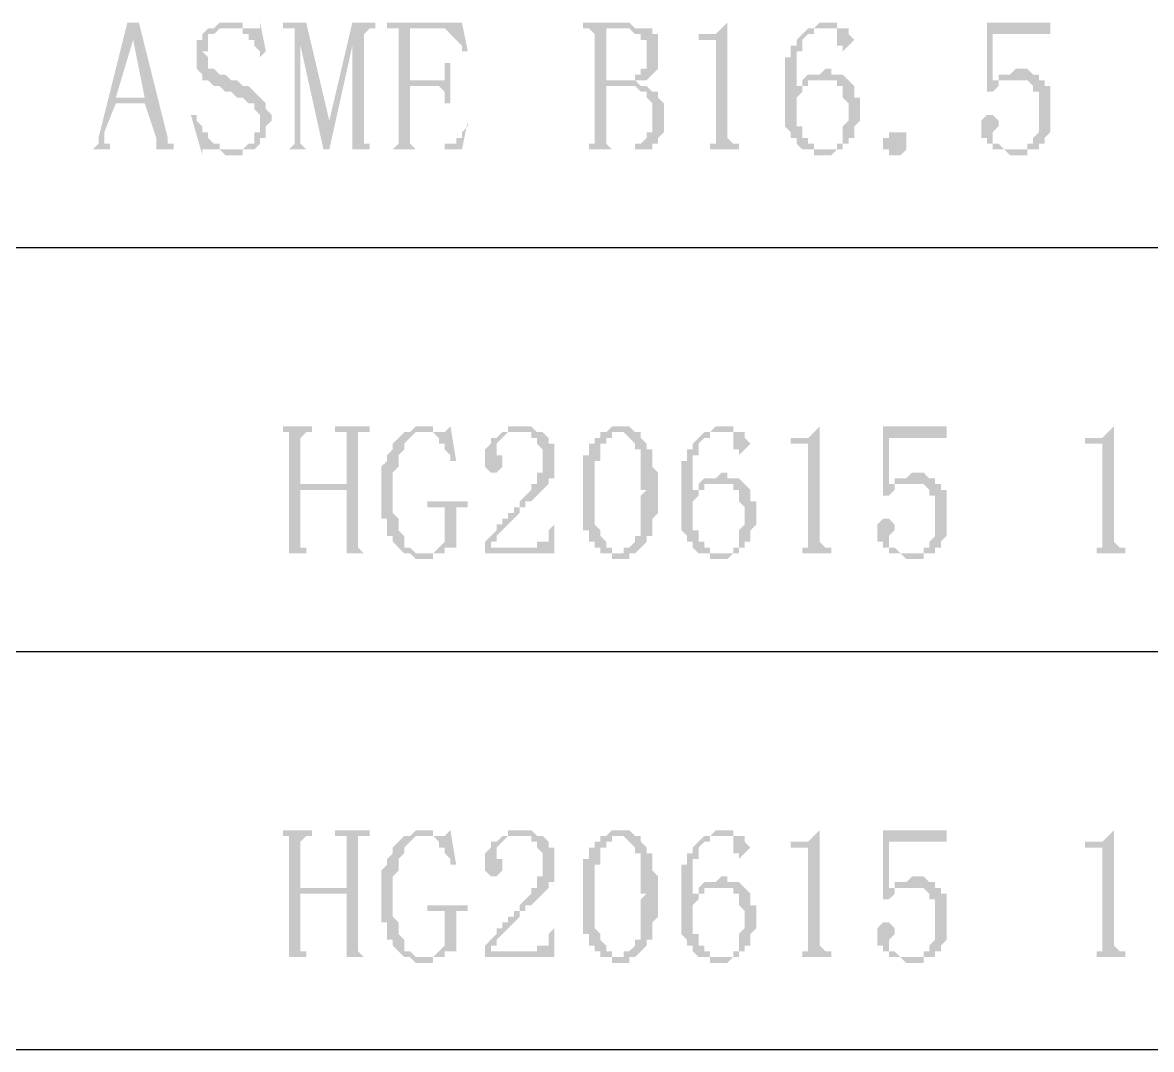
# Model space of a CAD drawing. Extents: x 51 to 246, y 3 to 417.
# Drawn here: x 193.2 to 201.49, y 250.32 to 257.85 of the extents above; entities that cross this region are included whole.
import ezdxf

# ---------------------------------------------------------------- set-up
doc = ezdxf.new("R2010")
doc.units = 0
doc.header["$MEASUREMENT"] = 0
doc.layers.add('_____1', color=160, linetype='Continuous')

msp = doc.modelspace()

# ---------------------------------------------------------------- hatches: boundary and pattern name
at = {"layer": '_____1'}
for points in [[(193.9713, 257.852), (193.7597, 257.0053), (193.7597, 256.963), (193.7174, 256.9206), (193.675, 256.9206), (193.8865, 256.9206), (193.8445, 256.9206), (193.8445, 256.963), (193.8021, 256.963), (193.8021, 257.0477), (193.8865, 257.2594), (194.0984, 257.2594), (193.8865, 257.3016), (194.0137, 257.725)], [(194.056, 257.852), (193.9713, 257.852), (194.0137, 257.725), (194.0984, 257.3016), (193.8865, 257.3016), (194.0984, 257.2594), (194.1832, 257.0053), (194.1832, 256.9206), (194.0984, 256.9206), (194.3523, 256.9206), (194.3099, 256.9206), (194.3099, 256.963), (194.2676, 256.963), (194.2676, 257.0053)], [(194.7333, 257.852), (194.6486, 257.852), (194.6062, 257.8096), (194.5638, 257.8096), (194.5218, 257.7674), (194.5218, 257.725), (194.4794, 257.725), (194.4794, 257.5133), (194.5218, 257.4709), (194.5218, 257.4286), (194.5638, 257.4286), (194.6062, 257.3864), (194.6486, 257.3864), (194.691, 257.344), (194.7333, 257.344), (194.7757, 257.3016), (194.8181, 257.3016), (194.8605, 257.2594), (194.9028, 257.2594), (194.9028, 257.217), (194.9449, 257.1747), (194.9449, 257.0477), (194.9028, 257.0477), (194.9028, 256.963), (194.8605, 256.963), (194.8181, 256.9206), (194.6062, 256.9206), (194.6486, 256.9206), (194.691, 256.8784), (194.8181, 256.8784), (194.8181, 256.9206), (194.9028, 256.9206), (194.9449, 256.963), (194.9449, 257.0053), (194.9872, 257.0053), (194.9872, 257.0899), (195.0296, 257.1323), (195.0296, 257.1747), (194.9872, 257.217), (194.9872, 257.2594), (194.8605, 257.3864), (194.8181, 257.3864), (194.7757, 257.4286), (194.7333, 257.4286), (194.691, 257.4709), (194.6486, 257.4709), (194.6062, 257.5133), (194.5638, 257.5133), (194.5638, 257.5981), (194.5218, 257.6403), (194.5638, 257.6403), (194.5638, 257.7674), (194.6062, 257.7674), (194.6486, 257.8096), (194.8605, 257.8096), (194.8181, 257.8096), (194.8181, 257.852), (194.7757, 257.852)], [(194.8605, 257.8096), (194.7333, 257.8096), (194.9028, 257.8096)], [(194.9449, 257.852), (194.9449, 257.8096), (194.7757, 257.8096), (194.8181, 257.8096), (194.8181, 257.7674), (194.8605, 257.7674), (194.8605, 257.725), (194.9028, 257.725), (194.9028, 257.6826), (194.9449, 257.6403), (194.9449, 257.5981), (194.9872, 257.6403)], [(195.2835, 257.852), (195.1144, 257.852), (195.1144, 257.8096), (195.1991, 257.8096), (195.1991, 257.7674), (195.2415, 257.6826), (195.4106, 256.9206), (195.453, 257.1323)], [(195.7917, 257.852), (195.6222, 257.852), (195.453, 257.1323), (195.4106, 256.9206), (195.453, 256.9206), (195.6222, 257.6826), (195.7069, 257.7674), (195.7493, 257.8096), (195.7917, 257.8096)], [(196.4266, 257.852), (195.8764, 257.852), (195.8764, 257.8096), (196.2998, 257.8096), (196.3418, 257.7674), (196.3842, 257.725), (196.4266, 257.6826), (196.4266, 257.6403), (196.469, 257.6403)], [(195.9188, 257.8096), (195.9612, 257.8096), (195.9612, 256.963), (195.9188, 256.9206), (196.0879, 256.9206), (196.0456, 256.963), (196.0456, 257.3864), (196.2151, 257.3864), (196.0456, 257.4286), (196.0456, 257.8096), (196.2574, 257.8096)], [(197.6121, 257.852), (197.3158, 257.852), (197.3158, 257.8096), (197.6544, 257.8096), (197.6968, 257.7674), (197.7388, 257.7674), (197.7388, 257.725), (197.7812, 257.725), (197.7812, 257.5133), (197.7388, 257.5133), (197.7388, 257.4709), (197.6968, 257.4709), (197.6968, 257.4286), (197.4849, 257.4286), (197.7812, 257.4286), (197.866, 257.5133), (197.866, 257.7674), (197.8236, 257.7674), (197.8236, 257.8096), (197.6968, 257.8096), (197.6544, 257.852)], [(197.3158, 257.8096), (197.3582, 257.8096), (197.4002, 257.7674), (197.4002, 256.963), (197.3582, 256.963), (197.3582, 256.9206), (197.5273, 256.9206), (197.4849, 256.963), (197.4849, 257.3864), (197.7388, 257.3864), (197.6968, 257.4286), (197.4849, 257.4286), (197.4849, 257.8096), (197.5697, 257.8096)], [(198.3741, 257.852), (198.3317, 257.8096), (198.2894, 257.7674), (198.1622, 257.7674), (198.1622, 257.725), (198.2894, 257.725), (198.2894, 256.963), (198.247, 256.963), (198.247, 256.9206), (198.1622, 256.9206), (198.5433, 256.9206), (198.4585, 256.9206), (198.4585, 256.963), (198.4165, 256.963), (198.3741, 257.0053)], [(199.2206, 257.8096), (199.0938, 257.8096), (199.1782, 257.8096), (199.1782, 257.6826), (199.2206, 257.6826), (199.2206, 257.6403), (199.3053, 257.725), (199.2629, 257.7674), (199.2629, 257.8096)], [(200.7447, 257.852), (200.2789, 257.852), (200.2789, 257.344), (200.3213, 257.344), (200.3637, 257.3864), (200.3213, 257.3864), (200.3213, 257.7674), (200.7447, 257.7674)], [(195.1991, 257.7674), (195.1991, 256.963), (195.1567, 256.9206), (195.1144, 256.9206), (195.2835, 256.9206), (195.2415, 256.963), (195.2415, 257.6826)], [(195.7069, 257.7674), (195.6222, 257.6826), (195.6222, 256.9206), (195.5801, 256.9206), (195.7917, 256.9206), (195.7493, 256.9206), (195.7493, 256.963), (195.7069, 256.963)], [(196.3418, 257.5557), (196.2998, 257.5557), (196.2998, 257.4286), (196.0456, 257.4286), (196.2151, 257.3864), (196.2574, 257.3864), (196.2998, 257.344), (196.2998, 257.2594), (196.3418, 257.2594)], [(199.0938, 257.5133), (199.0514, 257.4709), (198.9667, 257.4709), (198.9243, 257.4286), (199.1782, 257.4286), (199.1782, 257.3864), (199.2206, 257.3864), (199.2206, 257.3016), (199.2629, 257.2594), (199.2629, 257.1323), (199.2206, 257.0899), (199.2206, 256.963), (199.1782, 256.963), (199.1782, 256.9206), (198.9243, 256.9206), (199.009, 256.9206), (199.009, 256.8784), (199.1362, 256.8784), (199.1782, 256.9206), (199.2206, 256.9206), (199.2206, 256.963), (199.2629, 256.963), (199.2629, 257.0053), (199.3053, 257.0053), (199.3053, 257.0899), (199.3477, 257.1323), (199.3477, 257.3016), (199.3053, 257.3016), (199.3053, 257.3864), (199.2629, 257.4286), (199.2206, 257.4709), (199.1362, 257.4709), (199.1362, 257.5133)], [(200.3637, 257.4709), (200.3637, 257.4286), (200.3213, 257.4286), (200.3213, 257.3864), (200.3637, 257.3864), (200.3637, 257.4286), (200.4908, 257.4286)], [(200.5332, 257.5133), (200.4908, 257.5133), (200.4484, 257.4709), (200.3637, 257.4709), (200.4908, 257.4286), (200.5752, 257.4286), (200.6176, 257.3864), (200.6176, 257.344), (200.6599, 257.344), (200.6599, 257.0477), (200.6176, 257.0053), (200.6176, 256.963), (200.5752, 256.963), (200.5752, 256.9206), (200.3637, 256.9206), (200.406, 256.9206), (200.4484, 256.8784), (200.5752, 256.8784), (200.5752, 256.9206), (200.6599, 256.9206), (200.6599, 256.963), (200.7023, 256.963), (200.7023, 257.0053), (200.7447, 257.0477), (200.7447, 257.3864), (200.7023, 257.3864), (200.7023, 257.4286), (200.6599, 257.4286), (200.6599, 257.4709), (200.6176, 257.4709), (200.5752, 257.5133)], [(197.7388, 257.3864), (197.6121, 257.3864), (197.6968, 257.3864), (197.7388, 257.344), (197.7812, 257.344), (197.7812, 257.3016), (197.8236, 257.2594), (197.8236, 257.0477), (197.7812, 257.0477), (197.7812, 257.0053), (197.7388, 256.963), (197.6968, 256.963), (197.6968, 256.9206), (197.3158, 256.9206), (197.8236, 256.9206), (197.8236, 256.963), (197.866, 256.963), (197.866, 257.0053), (197.9083, 257.0477), (197.9083, 257.2594), (197.866, 257.3016), (197.866, 257.344), (197.8236, 257.344), (197.7812, 257.3864)], [(198.9243, 257.4286), (198.9243, 257.3864), (198.8819, 257.3864), (198.8819, 257.344), (198.9243, 257.344), (198.9243, 257.3864), (198.9667, 257.3864), (198.9667, 257.4286), (199.0938, 257.4286)], [(194.4794, 257.1747), (194.4371, 257.1747), (194.5218, 256.8784), (194.5218, 256.9206), (194.691, 256.9206), (194.6486, 256.9206), (194.6486, 256.963), (194.6062, 256.963), (194.5638, 257.0053), (194.5638, 257.0477), (194.5218, 257.0477), (194.5218, 257.0899), (194.4794, 257.1323)], [(200.2789, 257.1747), (200.2365, 257.1323), (200.2365, 257.0053), (200.2789, 257.0053), (200.2789, 256.963), (200.3213, 256.963), (200.3213, 256.9206), (200.4908, 256.9206), (200.406, 256.9206), (200.3637, 256.963), (200.3213, 256.963), (200.3213, 257.0477), (200.3637, 257.0899), (200.3637, 257.1323), (200.3213, 257.1747)], [(194.691, 256.9206), (194.5638, 256.9206), (194.7333, 256.9206)], [(195.3259, 254.8887), (195.1144, 254.8887), (195.1144, 254.8463), (195.1567, 254.8463), (195.1567, 253.9573), (195.1144, 253.9573), (195.3259, 253.9573), (195.2835, 253.9573), (195.2835, 253.9997), (195.2415, 253.9997), (195.2415, 254.4231), (195.5801, 254.4231), (195.2415, 254.4653), (195.2415, 254.8039), (195.2835, 254.8463), (195.3259, 254.8463)], [(195.7493, 254.8887), (195.4954, 254.8887), (195.4954, 254.8463), (195.5801, 254.8463), (195.5801, 254.4653), (195.2415, 254.4653), (195.5801, 254.4231), (195.5801, 253.9573), (195.4954, 253.9573), (195.7493, 253.9573), (195.7069, 253.9573), (195.6645, 253.9997), (195.6645, 254.8463), (195.7493, 254.8463)], [(196.1303, 254.8887), (196.0879, 254.8887), (196.0456, 254.8463), (196.0032, 254.8463), (195.9188, 254.7617), (195.9188, 254.7193), (195.8764, 254.677), (195.8764, 254.6346), (195.834, 254.5924), (195.834, 254.2114), (195.8764, 254.2114), (195.8764, 254.0844), (195.9188, 254.0844), (195.9188, 254.042), (196.0032, 253.9573), (196.0456, 253.9573), (196.0879, 253.9149), (196.2151, 253.9149), (196.2151, 253.9573), (196.2574, 253.9573), (196.0879, 253.9573), (196.0456, 253.9997), (196.0032, 253.9997), (196.0032, 254.0844), (195.9612, 254.1266), (195.9612, 254.2114), (195.9188, 254.2536), (195.9188, 254.55), (195.9612, 254.5924), (195.9612, 254.677), (196.0032, 254.7193), (196.0032, 254.7617), (196.0879, 254.8463), (196.2574, 254.8463), (196.2151, 254.8463), (196.2151, 254.8887), (196.1727, 254.8887)], [(196.3418, 254.8887), (196.2998, 254.8463), (196.1303, 254.8463), (196.2151, 254.8463), (196.2574, 254.8039), (196.2574, 254.7617), (196.2998, 254.7617), (196.2998, 254.7193), (196.3418, 254.677), (196.3418, 254.6346), (196.3842, 254.6346)], [(196.85, 254.8887), (196.7653, 254.8887), (196.7653, 254.8463), (196.7229, 254.8463), (196.9347, 254.8463), (196.9347, 254.8039), (196.9771, 254.8039), (196.9771, 254.7617), (197.0195, 254.7193), (197.0195, 254.55), (196.9771, 254.55), (196.9771, 254.4653), (196.9347, 254.4653), (196.9347, 254.4231), (196.85, 254.3383), (196.85, 254.2959), (196.8076, 254.2959), (196.8076, 254.2536), (196.7653, 254.2536), (196.7653, 254.2114), (196.7229, 254.2114), (196.7229, 254.169), (196.6805, 254.169), (196.6805, 254.1266), (196.5961, 254.042), (196.5961, 253.9997), (196.6385, 253.9997), (196.6385, 254.042), (196.6805, 254.042), (196.6805, 254.0844), (196.7653, 254.169), (196.8076, 254.2114), (196.85, 254.2536), (196.85, 254.2959), (196.8924, 254.2959), (196.8924, 254.3383), (196.9347, 254.3383), (197.0615, 254.4653), (197.0615, 254.5076), (197.1039, 254.5076), (197.1039, 254.7617), (197.0615, 254.7617), (197.0615, 254.8039), (197.0195, 254.8463), (196.9771, 254.8463), (196.9347, 254.8887), (196.8924, 254.8887)], [(197.5697, 254.8887), (197.5273, 254.8887), (197.4849, 254.8463), (197.4426, 254.8463), (197.6121, 254.8463), (197.6968, 254.7617), (197.6968, 254.7193), (197.7388, 254.7193), (197.7388, 254.4231), (197.7812, 254.4231), (197.7388, 254.3807), (197.7388, 254.0844), (197.6968, 254.0844), (197.6968, 254.042), (197.6544, 253.9997), (197.6121, 253.9997), (197.6121, 253.9573), (197.5697, 253.9573), (197.6968, 253.9573), (197.7812, 254.042), (197.7812, 254.0844), (197.8236, 254.0844), (197.8236, 254.2114), (197.866, 254.2536), (197.866, 254.55), (197.8236, 254.5924), (197.8236, 254.7193), (197.7812, 254.7193), (197.7812, 254.7617), (197.7388, 254.8039), (197.7388, 254.8463), (197.6968, 254.8463), (197.6544, 254.8887), (197.6121, 254.8887)], [(199.0514, 254.8887), (198.9667, 254.8039), (198.8395, 254.8039), (198.8395, 254.7617), (198.9667, 254.7617), (198.9667, 253.9997), (198.9243, 253.9997), (198.9243, 253.9573), (198.8395, 253.9573), (199.2206, 253.9573), (199.1362, 253.9573), (199.1362, 253.9997), (199.0938, 253.9997), (199.0514, 254.042)], [(199.9826, 254.8887), (199.5168, 254.8887), (199.5168, 254.3807), (199.5592, 254.3807), (199.6016, 254.4231), (199.5592, 254.4231), (199.5592, 254.8039), (199.9826, 254.8039)], [(201.2105, 254.8887), (201.1257, 254.8039), (200.9986, 254.8039), (200.9986, 254.7617), (201.1257, 254.7617), (201.1257, 253.9997), (201.0833, 253.9997), (201.0833, 253.9573), (200.9986, 253.9573), (201.3796, 253.9573), (201.2949, 253.9573), (201.2949, 253.9997), (201.2528, 253.9997), (201.2105, 254.042)], [(196.7229, 254.8463), (196.6805, 254.8039), (196.6385, 254.8039), (196.6385, 254.7617), (196.5961, 254.7193), (196.5961, 254.5924), (196.6385, 254.55), (196.6805, 254.55), (196.7229, 254.5924), (196.7229, 254.677), (196.6805, 254.677), (196.6805, 254.7617), (196.7653, 254.8463), (196.85, 254.8463)], [(197.4426, 254.8463), (197.4426, 254.8039), (197.4002, 254.8039), (197.4002, 254.7617), (197.3582, 254.7617), (197.3582, 254.677), (197.3158, 254.677), (197.3158, 254.1266), (197.3582, 254.1266), (197.3582, 254.042), (197.4002, 254.042), (197.4002, 253.9997), (197.4426, 253.9997), (197.4426, 253.9573), (197.5273, 253.9573), (197.5273, 253.9149), (197.6544, 253.9149), (197.6544, 253.9573), (197.6968, 253.9573), (197.5273, 253.9573), (197.5273, 253.9997), (197.4849, 253.9997), (197.4849, 254.042), (197.4426, 254.0844), (197.4426, 254.1266), (197.4002, 254.169), (197.4002, 254.6346), (197.4426, 254.6346), (197.4426, 254.7617), (197.4849, 254.7617), (197.4849, 254.8039), (197.5273, 254.8039), (197.5273, 254.8463), (197.5697, 254.8463)], [(198.4585, 254.8463), (198.3317, 254.8463), (198.4165, 254.8463), (198.4165, 254.7193), (198.4585, 254.7193), (198.4585, 254.677), (198.5009, 254.7193), (198.5433, 254.7617), (198.5009, 254.8039), (198.5009, 254.8463)], [(198.3317, 254.55), (198.2894, 254.5076), (198.2046, 254.5076), (198.1622, 254.4653), (198.4165, 254.4653), (198.4165, 254.4231), (198.4585, 254.4231), (198.4585, 254.3383), (198.5009, 254.2959), (198.5009, 254.169), (198.4585, 254.1266), (198.4585, 253.9997), (198.4165, 253.9997), (198.4165, 253.9573), (198.1622, 253.9573), (198.247, 253.9573), (198.247, 253.9149), (198.3741, 253.9149), (198.4165, 253.9573), (198.4585, 253.9573), (198.4585, 253.9997), (198.5009, 253.9997), (198.5009, 254.042), (198.5433, 254.042), (198.5433, 254.1266), (198.5856, 254.169), (198.5856, 254.3383), (198.5433, 254.3383), (198.5433, 254.4231), (198.5009, 254.4653), (198.4585, 254.5076), (198.3741, 254.5076), (198.3741, 254.55)], [(199.7711, 254.55), (199.7287, 254.55), (199.6863, 254.5076), (199.6016, 254.5076), (199.7287, 254.4653), (199.8135, 254.4653), (199.8555, 254.4231), (199.8555, 254.3807), (199.8979, 254.3807), (199.8979, 254.0844), (199.8555, 254.042), (199.8555, 253.9997), (199.8135, 253.9997), (199.8135, 253.9573), (199.6016, 253.9573), (199.644, 253.9573), (199.6863, 253.9149), (199.8135, 253.9149), (199.8135, 253.9573), (199.8979, 253.9573), (199.8979, 253.9997), (199.9403, 253.9997), (199.9403, 254.042), (199.9826, 254.0844), (199.9826, 254.4231), (199.9403, 254.4231), (199.9403, 254.4653), (199.8979, 254.4653), (199.8979, 254.5076), (199.8555, 254.5076), (199.8135, 254.55)], [(198.1622, 254.4653), (198.1622, 254.4231), (198.1199, 254.4231), (198.1199, 254.3807), (198.1622, 254.3807), (198.1622, 254.4231), (198.2046, 254.4231), (198.2046, 254.4653), (198.3317, 254.4653)], [(199.6016, 254.5076), (199.6016, 254.4653), (199.5592, 254.4653), (199.5592, 254.4231), (199.6016, 254.4231), (199.6016, 254.4653), (199.7287, 254.4653)], [(196.469, 254.3383), (196.1727, 254.3383), (196.1727, 254.2959), (196.2998, 254.2959), (196.2998, 254.042), (196.2574, 253.9997), (196.3842, 253.9997), (196.3842, 254.2959), (196.469, 254.2959)], [(197.1039, 254.169), (197.0615, 254.1266), (197.0615, 254.042), (196.9771, 254.042), (196.9771, 253.9997), (196.5961, 253.9997), (196.5961, 253.9573), (197.1039, 253.9573)], [(199.5168, 254.2114), (199.4748, 254.169), (199.4748, 254.042), (199.5168, 254.042), (199.5168, 253.9997), (199.5592, 253.9997), (199.5592, 253.9573), (199.7287, 253.9573), (199.644, 253.9573), (199.6016, 253.9997), (199.5592, 253.9997), (199.5592, 254.0844), (199.6016, 254.1266), (199.6016, 254.169), (199.5592, 254.2114)], [(196.2574, 253.9997), (196.2151, 253.9573), (196.1727, 253.9573), (196.2998, 253.9573), (196.2998, 253.9997), (196.3418, 253.9997)], [(195.3259, 251.9254), (195.1144, 251.9254), (195.1144, 251.883), (195.1567, 251.883), (195.1567, 250.994), (195.1144, 250.994), (195.3259, 250.994), (195.2835, 250.994), (195.2835, 251.0364), (195.2415, 251.0364), (195.2415, 251.4596), (195.5801, 251.4596), (195.2415, 251.502), (195.2415, 251.8406), (195.2835, 251.883), (195.3259, 251.883)], [(195.7493, 251.9254), (195.4954, 251.9254), (195.4954, 251.883), (195.5801, 251.883), (195.5801, 251.502), (195.2415, 251.502), (195.5801, 251.4596), (195.5801, 250.994), (195.4954, 250.994), (195.7493, 250.994), (195.7069, 250.994), (195.6645, 251.0364), (195.6645, 251.883), (195.7493, 251.883)], [(196.1303, 251.9254), (196.0879, 251.9254), (196.0456, 251.883), (196.0032, 251.883), (195.9188, 251.7982), (195.9188, 251.756), (195.8764, 251.7137), (195.8764, 251.6713), (195.834, 251.6289), (195.834, 251.2481), (195.8764, 251.2481), (195.8764, 251.1209), (195.9188, 251.1209), (195.9188, 251.0786), (195.9612, 251.0364), (196.0032, 250.994), (196.0456, 250.994), (196.0879, 250.9516), (196.2151, 250.9516), (196.2151, 250.994), (196.2574, 250.994), (196.0879, 250.994), (196.0456, 251.0364), (196.0032, 251.0364), (196.0032, 251.1209), (195.9612, 251.1633), (195.9612, 251.2481), (195.9188, 251.2903), (195.9188, 251.5867), (195.9612, 251.6289), (195.9612, 251.7137), (196.0032, 251.756), (196.0032, 251.7982), (196.0879, 251.883), (196.2574, 251.883), (196.2151, 251.883), (196.2151, 251.9254), (196.1727, 251.9254)], [(196.3418, 251.9254), (196.2998, 251.883), (196.1303, 251.883), (196.2151, 251.883), (196.2574, 251.8406), (196.2574, 251.7982), (196.2998, 251.7982), (196.2998, 251.756), (196.3418, 251.7137), (196.3418, 251.6713), (196.3842, 251.6713)], [(196.85, 251.9254), (196.7653, 251.9254), (196.7653, 251.883), (196.7229, 251.883), (196.9347, 251.883), (196.9347, 251.8406), (196.9771, 251.8406), (196.9771, 251.7982), (197.0195, 251.756), (197.0195, 251.5867), (196.9771, 251.5867), (196.9771, 251.502), (196.9347, 251.502), (196.9347, 251.4596), (196.85, 251.375), (196.85, 251.3326), (196.8076, 251.3326), (196.8076, 251.2903), (196.7653, 251.2903), (196.7653, 251.2481), (196.7229, 251.2481), (196.7229, 251.2057), (196.6805, 251.2057), (196.6805, 251.1633), (196.5961, 251.0786), (196.5961, 251.0364), (196.6385, 251.0364), (196.6385, 251.0786), (196.6805, 251.0786), (196.6805, 251.1209), (196.8076, 251.2481), (196.85, 251.2903), (196.85, 251.3326), (196.8924, 251.3326), (196.8924, 251.375), (196.9347, 251.375), (197.0195, 251.4596), (197.0615, 251.502), (197.0615, 251.5443), (197.1039, 251.5443), (197.1039, 251.7982), (197.0615, 251.7982), (197.0615, 251.8406), (197.0195, 251.883), (196.9771, 251.883), (196.9347, 251.9254), (196.8924, 251.9254)], [(197.5697, 251.9254), (197.5273, 251.9254), (197.4849, 251.883), (197.4426, 251.883), (197.6121, 251.883), (197.6968, 251.7982), (197.6968, 251.756), (197.7388, 251.756), (197.7388, 251.4596), (197.7812, 251.4596), (197.7388, 251.4174), (197.7388, 251.1209), (197.6968, 251.1209), (197.6968, 251.0786), (197.6544, 251.0364), (197.6121, 251.0364), (197.6121, 250.994), (197.5697, 250.994), (197.6968, 250.994), (197.7388, 251.0364), (197.7812, 251.0786), (197.7812, 251.1209), (197.8236, 251.1209), (197.8236, 251.2481), (197.866, 251.2903), (197.866, 251.5867), (197.8236, 251.6289), (197.8236, 251.756), (197.7812, 251.756), (197.7812, 251.7982), (197.7388, 251.8406), (197.7388, 251.883), (197.6968, 251.883), (197.6544, 251.9254), (197.6121, 251.9254)], [(199.0514, 251.9254), (198.9667, 251.8406), (198.8395, 251.8406), (198.8395, 251.7982), (198.9667, 251.7982), (198.9667, 251.0364), (198.9243, 251.0364), (198.9243, 250.994), (198.8395, 250.994), (199.2206, 250.994), (199.1362, 250.994), (199.1362, 251.0364), (199.0938, 251.0364), (199.0514, 251.0786)], [(199.9826, 251.9254), (199.5168, 251.9254), (199.5168, 251.4174), (199.5592, 251.4174), (199.6016, 251.4596), (199.5592, 251.4596), (199.5592, 251.8406), (199.9826, 251.8406)], [(201.2105, 251.9254), (201.1257, 251.8406), (200.9986, 251.8406), (200.9986, 251.7982), (201.1257, 251.7982), (201.1257, 251.0364), (201.0833, 251.0364), (201.0833, 250.994), (200.9986, 250.994), (201.3796, 250.994), (201.2949, 250.994), (201.2949, 251.0364), (201.2528, 251.0364), (201.2105, 251.0786)], [(196.7229, 251.883), (196.6805, 251.8406), (196.6385, 251.8406), (196.6385, 251.7982), (196.5961, 251.756), (196.5961, 251.6289), (196.6385, 251.5867), (196.6805, 251.5867), (196.7229, 251.6289), (196.7229, 251.7137), (196.6805, 251.7137), (196.6805, 251.7982), (196.7653, 251.883), (196.85, 251.883)], [(197.4426, 251.883), (197.4426, 251.8406), (197.4002, 251.8406), (197.4002, 251.7982), (197.3582, 251.7982), (197.3582, 251.7137), (197.3158, 251.7137), (197.3158, 251.1633), (197.3582, 251.1633), (197.3582, 251.0786), (197.4002, 251.0786), (197.4002, 251.0364), (197.4426, 251.0364), (197.4426, 250.994), (197.5273, 250.994), (197.5273, 250.9516), (197.6544, 250.9516), (197.6544, 250.994), (197.6968, 250.994), (197.5273, 250.994), (197.5273, 251.0364), (197.4849, 251.0364), (197.4849, 251.0786), (197.4426, 251.1209), (197.4426, 251.1633), (197.4002, 251.2057), (197.4002, 251.6713), (197.4426, 251.6713), (197.4426, 251.7982), (197.4849, 251.7982), (197.4849, 251.8406), (197.5273, 251.8406), (197.5273, 251.883), (197.5697, 251.883)], [(198.4585, 251.883), (198.3317, 251.883), (198.4165, 251.883), (198.4165, 251.756), (198.4585, 251.756), (198.4585, 251.7137), (198.5009, 251.756), (198.5433, 251.7982), (198.5009, 251.8406), (198.5009, 251.883)], [(198.3317, 251.5867), (198.2894, 251.5443), (198.2046, 251.5443), (198.1622, 251.502), (198.4165, 251.502), (198.4165, 251.4596), (198.4585, 251.4596), (198.4585, 251.375), (198.5009, 251.3326), (198.5009, 251.2057), (198.4585, 251.1633), (198.4585, 251.0364), (198.4165, 251.0364), (198.4165, 250.994), (198.1622, 250.994), (198.247, 250.994), (198.247, 250.9516), (198.3741, 250.9516), (198.4165, 250.994), (198.4585, 250.994), (198.4585, 251.0364), (198.5009, 251.0364), (198.5009, 251.0786), (198.5433, 251.0786), (198.5433, 251.1633), (198.5856, 251.2057), (198.5856, 251.375), (198.5433, 251.375), (198.5433, 251.4596), (198.4585, 251.5443), (198.3741, 251.5443), (198.3741, 251.5867)], [(199.7711, 251.5867), (199.7287, 251.5867), (199.6863, 251.5443), (199.6016, 251.5443), (199.7287, 251.502), (199.8135, 251.502), (199.8555, 251.4596), (199.8555, 251.4174), (199.8979, 251.4174), (199.8979, 251.1209), (199.8555, 251.0786), (199.8555, 251.0364), (199.8135, 251.0364), (199.8135, 250.994), (199.6016, 250.994), (199.644, 250.994), (199.6863, 250.9516), (199.8135, 250.9516), (199.8135, 250.994), (199.8979, 250.994), (199.8979, 251.0364), (199.9403, 251.0364), (199.9403, 251.0786), (199.9826, 251.1209), (199.9826, 251.4596), (199.9403, 251.4596), (199.9403, 251.502), (199.8979, 251.502), (199.8979, 251.5443), (199.8555, 251.5443), (199.8135, 251.5867)], [(198.1622, 251.502), (198.1622, 251.4596), (198.1199, 251.4596), (198.1199, 251.4174), (198.1622, 251.4174), (198.1622, 251.4596), (198.2046, 251.4596), (198.2046, 251.502), (198.3317, 251.502)], [(199.6016, 251.5443), (199.6016, 251.502), (199.5592, 251.502), (199.5592, 251.4596), (199.6016, 251.4596), (199.6016, 251.502), (199.7287, 251.502)], [(196.469, 251.375), (196.1727, 251.375), (196.1727, 251.3326), (196.2998, 251.3326), (196.2998, 251.0786), (196.2574, 251.0364), (196.3842, 251.0364), (196.3842, 251.3326), (196.469, 251.3326)], [(199.5168, 251.2481), (199.4748, 251.2057), (199.4748, 251.0786), (199.5168, 251.0786), (199.5168, 251.0364), (199.5592, 251.0364), (199.5592, 250.994), (199.7287, 250.994), (199.644, 250.994), (199.6016, 251.0364), (199.5592, 251.0364), (199.5592, 251.1209), (199.6016, 251.1633), (199.6016, 251.2057), (199.5592, 251.2481)], [(197.1039, 251.2057), (197.0615, 251.1633), (197.0615, 251.0786), (196.9771, 251.0786), (196.9771, 251.0364), (196.5961, 251.0364), (196.5961, 250.994), (197.1039, 250.994)], [(196.2574, 251.0364), (196.2151, 250.994), (196.1727, 250.994), (196.2998, 250.994), (196.2998, 251.0364), (196.3418, 251.0364)]]:
    msp.add_hatch(color=7, dxfattribs=at).paths.add_polyline_path(points, is_closed=False)
for points in [[(199.1362, 257.852), (199.0514, 257.852), (199.009, 257.8096), (198.9667, 257.8096), (198.8819, 257.725), (198.8819, 257.6826), (198.8395, 257.6826), (198.8395, 257.5981), (198.7972, 257.5981), (198.7972, 257.0899), (198.8395, 257.0477), (198.8395, 257.0053), (198.8819, 257.0053), (198.8819, 256.963), (198.9243, 256.9206), (199.0938, 256.9206), (199.009, 256.9206), (199.009, 256.963), (198.9667, 256.963), (198.9667, 257.0053), (198.9243, 257.0053), (198.9243, 257.0899), (198.8819, 257.0899), (198.8819, 257.3016), (198.9243, 257.344), (198.8819, 257.344), (198.8819, 257.6403), (198.9243, 257.6403), (198.9243, 257.725), (198.9667, 257.7674), (199.009, 257.7674), (199.009, 257.8096), (199.2206, 257.8096), (199.1782, 257.8096), (199.1782, 257.852)], [(196.469, 257.1323), (196.469, 257.0899), (196.4266, 257.0477), (196.4266, 257.0053), (196.3842, 257.0053), (196.3842, 256.963), (196.2998, 256.963), (196.2998, 256.9206), (195.8764, 256.9206), (196.4266, 256.9206)], [(199.6016, 256.8784), (199.5592, 256.8784), (199.5592, 256.9206), (199.5168, 256.9206), (199.5168, 257.0053), (199.5592, 257.0053), (199.5592, 257.0477), (199.6863, 257.0477), (199.6863, 256.9206), (199.644, 256.8784)], [(198.3741, 254.8887), (198.2894, 254.8887), (198.247, 254.8463), (198.2046, 254.8463), (198.1199, 254.7617), (198.1199, 254.7193), (198.0778, 254.7193), (198.0778, 254.6346), (198.0355, 254.6346), (198.0355, 254.1266), (198.0778, 254.0844), (198.0778, 254.042), (198.1199, 254.042), (198.1199, 253.9997), (198.1622, 253.9573), (198.3317, 253.9573), (198.247, 253.9573), (198.247, 253.9997), (198.2046, 253.9997), (198.2046, 254.042), (198.1622, 254.042), (198.1622, 254.1266), (198.1199, 254.1266), (198.1199, 254.3383), (198.1622, 254.3807), (198.1199, 254.3807), (198.1199, 254.677), (198.1622, 254.677), (198.1622, 254.7617), (198.2046, 254.8039), (198.247, 254.8039), (198.247, 254.8463), (198.4585, 254.8463), (198.4165, 254.8463), (198.4165, 254.8887)], [(198.3741, 251.9254), (198.2894, 251.9254), (198.247, 251.883), (198.2046, 251.883), (198.1199, 251.7982), (198.1199, 251.756), (198.0778, 251.756), (198.0778, 251.6713), (198.0355, 251.6713), (198.0355, 251.1633), (198.0778, 251.1209), (198.0778, 251.0786), (198.1199, 251.0786), (198.1199, 251.0364), (198.1622, 250.994), (198.3317, 250.994), (198.247, 250.994), (198.247, 251.0364), (198.2046, 251.0364), (198.2046, 251.0786), (198.1622, 251.0786), (198.1622, 251.1633), (198.1199, 251.1633), (198.1199, 251.375), (198.1622, 251.4174), (198.1199, 251.4174), (198.1199, 251.7137), (198.1622, 251.7137), (198.1622, 251.7982), (198.2046, 251.8406), (198.247, 251.8406), (198.247, 251.883), (198.4585, 251.883), (198.4165, 251.883), (198.4165, 251.9254)]]:
    msp.add_hatch(color=7, dxfattribs=at).paths.add_polyline_path(points)

# ---------------------------------------------------------------- linework, layer by layer
at = {"layer": '_____1', "color": 7}
for p, q in [((180.975, 256.2011), (233.4683, 256.2011)), ((180.975, 253.2376), (233.4683, 253.2376)), ((180.975, 250.3167), (233.4683, 250.3167))]:
    msp.add_line(p, q, dxfattribs=at)

doc.saveas('drawing.dxf')
